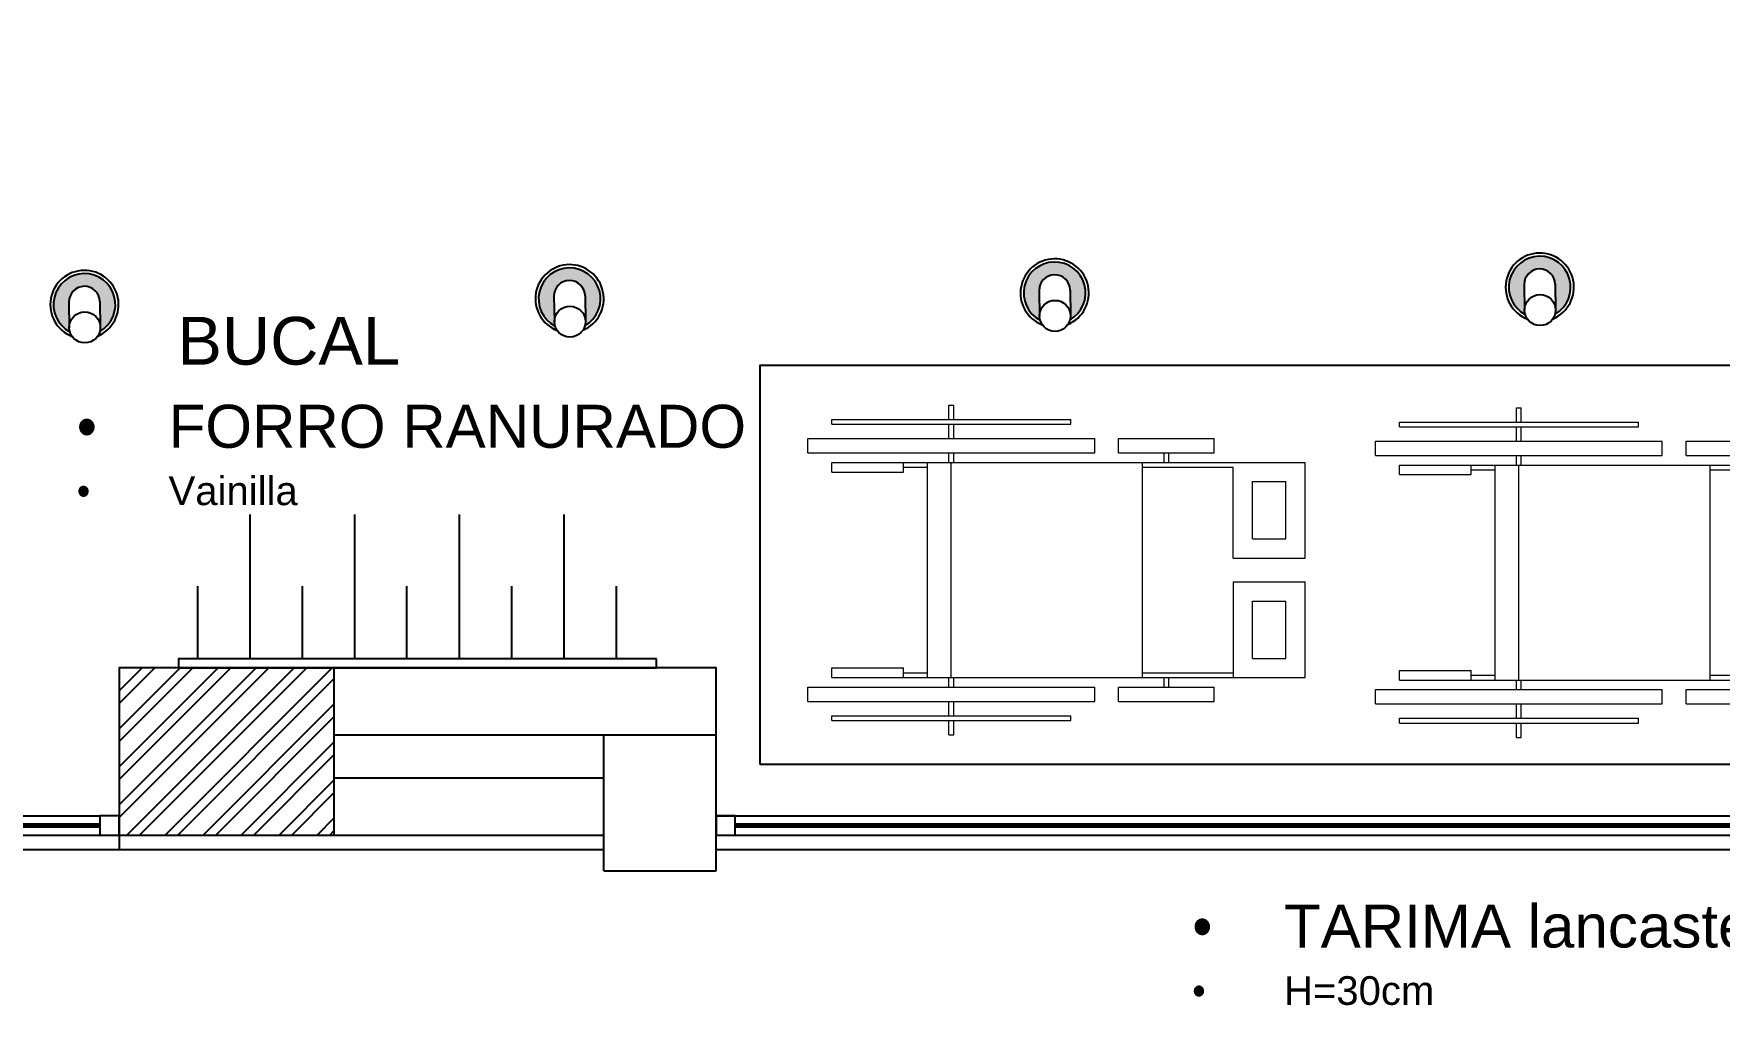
# Model space of a CAD drawing. Extents: x -62916 to 126930, y -44595 to 9525.
# Drawn here: x -22295 to -18769, y -26917 to -24883 of the extents above; entities that cross this region are included whole.
import ezdxf

# ---------------------------------------------------------------- set-up
doc = ezdxf.new("R2010")
doc.units = 0
doc.header["$LTSCALE"] = 1000
doc.header["$MEASUREMENT"] = 0
doc.layers.get('0').update_dxf_attribs({"linetype": 'CONTINUOUS'})
for name, color, linetype in [('A_luminarias tecnicas', 21, 'CONTINUOUS'), ('A_proyección o4', 251, 'CONTINUOUS'), ('ALZADO', 7, 'CONTINUOUS'), ('AREA', 1, 'CONTINUOUS'), ('CARPINTERIA', 4, 'CONTINUOUS'), ('MURO', 2, 'CONTINUOUS')]:
    doc.layers.add(name, color=color, linetype=linetype)
doc.layers.add('CONCEP 2D', color=7, linetype='CONTINUOUS', lineweight=15)
doc.layers.add('textos DT ocultar', color=7, linetype='CONTINUOUS', lineweight=13)
doc.styles.add('ARIAL', font='Arial.ttf')
doc.styles.add('STYLE1', font='Arial.ttf', dxfattribs={"width": 0.75})

# ---------------------------------------------------------------- blocks, each defined once
blk = doc.blocks.new('silla ruedas')
at = {"layer": 'CONCEP 2D'}
for p, q in [((-8592.2, -87215.5), (-8562.2, -87215.5)), ((-8592.2, -87215.5), (-8592.2, -87815.5)), ((-8562.2, -87215.5), (-8562.2, -87815.5)), ((-8072.2, -87215.5), (-8072.2, -87815.5)), ((-8072.2, -87215.5), (-8042.2, -87215.5)), ((-8042.2, -87215.5), (-8042.2, -87815.5)), ((-8632.2, -87265.5), (-8632.2, -87765.5)), ((-8632.2, -87265.5), (-8622.2, -87265.5)), ((-8622.2, -87265.5), (-8622.2, -87765.5)), ((-8542.2, -87265.5), (-8542.2, -87915.5)), ((-8542.2, -87265.5), (-8522.2, -87265.5)), ((-8522.2, -87265.5), (-8522.2, -87415.5)), ((-8112.2, -87265.5), (-8112.2, -87415.5)), ((-8112.2, -87265.5), (-8092.2, -87265.5)), ((-8092.2, -87265.5), (-8092.2, -87737.1)), ((-8012.2, -87265.5), (-8012.2, -87765.5)), ((-8012.2, -87265.5), (-8002.2, -87265.5)), ((-8002.2, -87265.5), (-8002.2, -87765.5)), ((-8542.2, -87415.5), (-8522.2, -87415.5)), ((-8532.2, -87415.5), (-8532.2, -87465.5)), ((-8112.2, -87415.5), (-8092.2, -87415.5)), ((-8102.2, -87415.5), (-8102.2, -87465.5)), ((-8542.2, -87465.5), (-8401.6, -87465.5)), ((-8532.2, -87465.5), (-8092.2, -87465.5)), ((-8662.2, -87510.5), (-8632.2, -87510.5)), ((-8662.2, -87510.5), (-8662.2, -87520.5)), ((-8662.2, -87520.5), (-8632.2, -87520.5)), ((-8622.2, -87510.5), (-8592.2, -87510.5)), ((-8622.2, -87520.5), (-8592.2, -87520.5)), ((-8562.2, -87510.5), (-8542.2, -87510.5)), ((-8562.2, -87520.5), (-8542.2, -87520.5)), ((-8542.2, -87515.5), (-8092.2, -87515.5)), ((-8542.2, -87515.5), (-8413.3, -87515.5)), ((-8092.2, -87510.5), (-8072.2, -87510.5)), ((-8092.2, -87520.5), (-8092.2, -88255.5)), ((-8092.2, -87520.5), (-8072.2, -87520.5)), ((-8042.2, -87510.5), (-8012.2, -87510.5)), ((-8042.2, -87520.5), (-8012.2, -87520.5)), ((-8002.2, -87510.5), (-7972.2, -87510.5)), ((-8002.2, -87520.5), (-7972.2, -87520.5)), ((-7972.2, -87510.5), (-7972.2, -87520.5)), ((-8632.2, -87765.5), (-8622.2, -87765.5)), ((-8012.2, -87765.5), (-8002.2, -87765.5)), ((-8592.2, -87815.5), (-8562.2, -87815.5)), ((-8542.2, -87831.9), (-8542.2, -88255.5)), ((-8072.2, -87815.5), (-8042.2, -87815.5)), ((-8592.2, -87865.5), (-8592.2, -88065.5)), ((-8592.2, -87865.5), (-8562.2, -87865.5)), ((-8562.2, -87865.5), (-8562.2, -88065.5)), ((-8072.2, -87865.5), (-8072.2, -88065.5)), ((-8072.2, -87865.5), (-8042.2, -87865.5)), ((-8042.2, -87865.5), (-8042.2, -88065.5)), ((-8542.2, -87915.5), (-8092.2, -87915.5)), ((-8542.2, -87915.5), (-8505.5, -87915.5)), ((-8532.2, -87915.5), (-8532.2, -88105.5)), ((-8102.2, -87915.5), (-8102.2, -88105.5)), ((-8562.2, -87960.5), (-8542.2, -87960.5)), ((-8562.2, -87970.5), (-8542.2, -87970.5)), ((-8092.2, -87960.5), (-8072.2, -87960.5)), ((-8092.2, -87970.5), (-8072.2, -87970.5)), ((-8592.2, -88065.5), (-8562.2, -88065.5)), ((-8072.2, -88065.5), (-8042.2, -88065.5)), ((-8342.2, -88105.5), (-8542.2, -88105.5)), ((-8342.2, -88105.5), (-8342.2, -88255.5)), ((-8292.2, -88105.5), (-8102.2, -88105.5)), ((-8292.2, -88105.5), (-8292.2, -88255.5)), ((-8502.2, -88145.5), (-8382.2, -88145.5)), ((-8502.2, -88145.5), (-8502.2, -88215.5)), ((-8382.2, -88145.5), (-8382.2, -88215.5)), ((-8252.2, -88145.5), (-8132.2, -88145.5)), ((-8252.2, -88145.5), (-8252.2, -88215.5)), ((-8132.2, -88145.5), (-8132.2, -88215.5)), ((-8502.2, -88215.5), (-8382.2, -88215.5)), ((-8252.2, -88215.5), (-8132.2, -88215.5)), ((-8542.2, -88255.5), (-8342.2, -88255.5)), ((-8292.2, -88255.5), (-8092.2, -88255.5)), ((-8292.2, -88255.5), (-8092.2, -88255.5))]:
    blk.add_line(p, q, dxfattribs=at)
blk = doc.blocks.new('Hance semirec')
at = {"layer": 'A_luminarias tecnicas', "true_color": 0x007fff, "transparency": 33554534}
h = blk.add_hatch(color=150, dxfattribs=at)
h.dxf.hatch_style = 1
h.paths.add_polyline_path([(-0.0325, 0), (-0.0325, 0.0536, -0.069166), (-0.0313, 0.0625, 3.887654), (0.0313, 0.0625, -0.069166), (0.0325, 0.0536), (0.0325, 0, -1)])
at = {"layer": 'A_luminarias tecnicas'}
for p, q in [((-0.0325, 0), (-0.0325, 0.0536)), ((0.0325, 0), (0.0325, 0.0536))]:
    blk.add_line(p, q, dxfattribs=at)
blk.add_circle((0, 0.0536), 0.0325, dxfattribs=at)
for centre, radius, start, end in [((0, 0.0057), 0.0715, 112.0072, 67.9928), ((0, 0.0057), 0.0648, 118.8503, 61.1497), ((0, 0), 0.0325, 180, 0)]:
    blk.add_arc(centre, radius, start, end, dxfattribs=at)

msp = doc.modelspace()

# ---------------------------------------------------------------- hatches: boundary and pattern name
at = {"layer": 'ALZADO', "ltscale": 0.5}
h = msp.add_hatch(dxfattribs=at)
h.set_pattern_fill('ANSI32', color=256, scale=150)
h.set_pattern_definition([(45, (0, -25938.553), (-39.77476, 39.77476), []), (45, (26.517, -25938.553), (-39.77476, 39.77476), [])])
h.paths.add_polyline_path([(-21096.7, -22320.4), (-21666.7, -22320.4), (-21666.7, -22720.4), (-21096.7, -22720.4)])
h.paths.add_polyline_path([(-21666.7, -22320.4), (-22066.7, -22320.4), (-22066.7, -22720.4), (-21666.7, -22720.4)])
h.paths.add_polyline_path([(-24426.7, -22320.4), (-24776.7, -22320.4), (-24776.7, -22670.4), (-24426.7, -22670.4)])
h.paths.add_polyline_path([(-16686.3, -22270.4), (-17216.3, -22270.4), (-17216.3, -22690.4), (-16686.3, -22690.4)], flags=0)
h.paths.add_polyline_path([(-16656.7, -21970.4), (-17236.7, -21970.4), (-17236.7, -22770.4), (-16656.7, -22770.4)])
h.paths.add_polyline_path([(-16686.3, -22270.4), (-16686.3, -22690.4), (-17216.3, -22690.4), (-17216.3, -22270.4)], flags=16)
h.paths.add_polyline_path([(-11946.7, -19150.4), (-12476.7, -19150.4), (-12476.7, -19570.4), (-11946.7, -19570.4)])
h.paths.add_polyline_path([(-11972.7, -22270.4), (-12502.7, -22270.4), (-12502.7, -22690.4), (-11972.7, -22690.4)])
h.paths.add_polyline_path([(-22246.7, -19000.4), (-22746.7, -19000.4), (-22746.7, -19400.4), (-22246.7, -19400.4)])
h.paths.add_polyline_path([(-24376.7, -26210.4), (-24826.7, -26210.4), (-24826.7, -26560.4), (-24376.7, -26560.4)])
h.paths.add_polyline_path([(-21666.7, -26210.4), (-22116.7, -26210.4), (-22116.7, -26560.4), (-21666.7, -26560.4)])
h.paths.add_polyline_path([(-16716.7, -26150.4), (-17246.7, -26150.4), (-17246.7, -26510.4), (-16716.7, -26510.4)])
h.paths.add_polyline_path([(-11972.7, -26150.4), (-12502.7, -26150.4), (-12502.7, -26510.4), (-11972.7, -26510.4)])
h.paths.add_polyline_path([(-28426.7, -26210.4), (-28776.7, -26210.4), (-28776.7, -26560.4), (-28426.7, -26560.4)])
h.paths.add_polyline_path([(-27746.7, -22320.4), (-28096.7, -22320.4), (-28096.7, -22670.4), (-27746.7, -22670.4)])
h.paths.add_polyline_path([(-27146.7, -19000.4), (-27496.7, -19000.4), (-27496.7, -19350.4), (-27146.7, -19350.4)])
h.paths.add_polyline_path([(-16656.7, -19200.4), (-17406.7, -19200.4), (-17406.7, -19416.5), (-16656.7, -19416.5), (-16656.7, -19370.4)])

# ---------------------------------------------------------------- linework, layer by layer
msp.add_lwpolyline([(-20776.5, -26411.7), (-17455.3, -26411.7), (-17455.3, -25577.6), (-20776.5, -25577.6)], close=True)
at = {"layer": 'ALZADO', "color": 8, "ltscale": 0.5}
for p, q in [((-21842.8, -26189.7), (-21842.8, -25889.7)), ((-21623.8, -26189.7), (-21623.8, -25889.7)), ((-21404.9, -26189.7), (-21404.9, -25889.7)), ((-21404.9, -26189.7), (-21404.9, -25889.7)), ((-21185.9, -26189.7), (-21185.9, -25889.7)), ((-21952.3, -26189.7), (-21952.3, -26039.7)), ((-21733.3, -26189.7), (-21733.3, -26039.7)), ((-21514.4, -26189.7), (-21514.4, -26039.7)), ((-21295.4, -26189.7), (-21295.4, -26039.7)), ((-21076.4, -26189.7), (-21076.4, -26039.7))]:
    msp.add_line(p, q, dxfattribs=at)
msp.add_lwpolyline([(-20992.2, -26191.4), (-21992.2, -26191.4), (-21992.2, -26210.4), (-20992.2, -26210.4)], close=True, dxfattribs=at)
at = {"layer": 'CARPINTERIA', "ltscale": 0.5}
for p, q in [((-24306.7, -26520.4), (-22156.7, -26520.4)), ((-20867.7, -26520.4), (-17367.7, -26520.4)), ((-24306.7, -26560.4), (-22156.7, -26560.4)), ((-20867.7, -26560.4), (-17367.7, -26560.4)), ((-24306.7, -26590.4), (-22116.7, -26590.4)), ((-20867.7, -26590.4), (-17327.7, -26590.4))]:
    msp.add_line(p, q, dxfattribs=at)
at = {"layer": 'CARPINTERIA', "color": 71, "ltscale": 0.5, "const_width": 10}
for points in [[(-24266.7, -26540.4), (-22156.7, -26540.4)], [(-20827.7, -26540.4), (-17367.7, -26540.4)]]:
    msp.add_lwpolyline(points, dxfattribs=at)
at = {"layer": 'CARPINTERIA', "ltscale": 0.5}
for points in [[(-22156.7, -26560.4), (-22116.7, -26560.4), (-22116.7, -26520.4), (-22156.7, -26520.4)], [(-20867.7, -26560.4), (-20827.7, -26560.4), (-20827.7, -26520.4), (-20867.7, -26520.4)]]:
    msp.add_lwpolyline(points, close=True, dxfattribs=at)
at = {"layer": 'MURO', "ltscale": 0.5}
for p, q in [((-21666.7, -26350.4), (-20867.7, -26350.4)), ((-21102.7, -26635.4), (-21102.7, -26350.4)), ((-21666.7, -26440.4), (-21102.7, -26440.4)), ((-22116.7, -26500.4), (-22116.7, -26560.4)), ((-22116.7, -26560.4), (-21102.7, -26560.4)), ((-22116.7, -26560.4), (-22116.7, -26590.4)), ((-22116.7, -26590.4), (-21102.7, -26590.4)), ((-21102.7, -26635.4), (-20867.7, -26635.4))]:
    msp.add_line(p, q, dxfattribs=at)
msp.add_lwpolyline([(-20867.7, -26635.4), (-20867.7, -26210.4), (-22116.7, -26210.4), (-22116.7, -26560.4), (-21666.7, -26560.4), (-21666.7, -26210.4)], dxfattribs=at)

# ---------------------------------------------------------------- block references
at = {"layer": 'A_proyección o4', "linetype": 'ByBlock', "xscale": 1000, "yscale": 1000, "zscale": 1000, "rotation": 180.8611607266341}
for p in [(-20159.5, -25420), (-19144.6, -25407.9), (-22189.3, -25444.2), (-21174.4, -25432.1)]:
    msp.add_blockref('Hance semirec', p, dxfattribs=at)
at = {"layer": 'CONCEP 2D', "rotation": 90}
for p in [(-107891.1, -17688.4), (-106703.6, -17693.7)]:
    msp.add_blockref('silla ruedas', p, dxfattribs=at)

# ---------------------------------------------------------------- texts
at = {"layer": 'AREA', "color": 3, "style": 'STYLE1'}
msp.add_text('BUCAL', height=100, dxfattribs=at).set_placement((-21994.7, -25575.7))
at = {"layer": 'textos DT ocultar', "color": 6, "char_height": 64, "width": 2052.392, "attachment_point": 1, "style": 'ARIAL'}
for s, insert in [('\\pxi-3,l3,t3;{\\fSymbol|b0|i0|c2|p18;\\H1.4063x;·^I}{\\H1.4063x;FORRO RANURADO\\P{\\fSymbol|b0|i0|c2|p18;\\H0.66664x;·^I}\\H0.66664x;Vainilla\\P\\pi0,l0,tz;\\P                                    \\P \\H0.99997x;      \\P                        \\P\\pi13.128;              }', (-22205.2, -25659.7)), ('\\pxi-3,l3,t3;{\\fSymbol|b0|i0|c2|p18;\\H1.4063x;·^I}{\\H1.4063x;TARIMA lancaster natural\\P{\\fSymbol|b0|i0|c2|p18;\\H0.66664x;·^I}\\H0.66664x;H=30cm\\P\\pi0,l0,tz;\\P                                    \\P \\H0.99997x;      \\P                        \\P\\pi13.128;              }', (-19871.6, -26705.8))]:
    msp.add_mtext(s, dxfattribs=dict(at, insert=insert))

doc.saveas('drawing.dxf')
